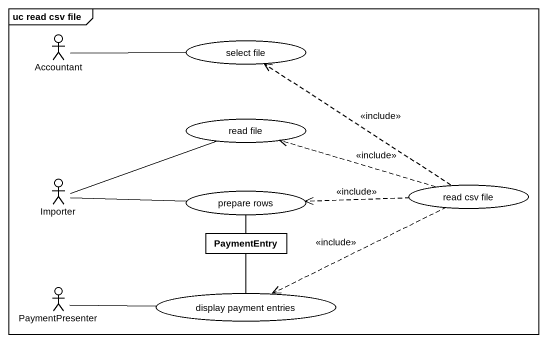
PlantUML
@startuml
mainframe uc read csv file
allowmixing
hide circle
hide empty members
actor Accountant
usecase "select file" as select_file
usecase "read file" as read_file
actor Importer
usecase "read csv file" as read_csv_file
usecase "prepare rows" as prepare_rows
class PaymentEntry
actor PaymentPresenter
usecase "display payment entries" as display_payment_entries
Accountant -right- select_file
Importer -right- read_file
Importer -right- prepare_rows
read_csv_file .up.> select_file : <<include>>
read_csv_file .left.> read_file : <<include>>
read_csv_file .left.> prepare_rows : <<include>>
read_csv_file .left.> display_payment_entries : <<include>>
prepare_rows -- PaymentEntry
PaymentPresenter -right- display_payment_entries
display_payment_entries -up- PaymentEntry
@enduml
